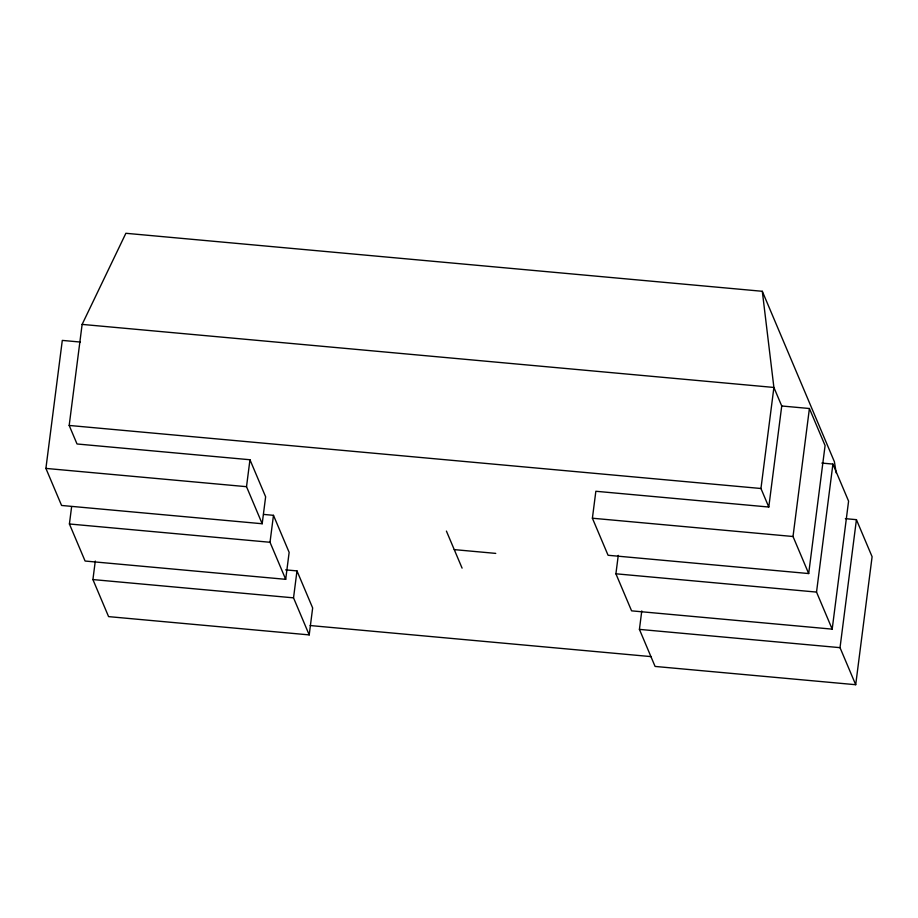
<?xml version="1.0" encoding="UTF-8"?>
<svg xmlns="http://www.w3.org/2000/svg" width="918" height="918" viewBox="0 0 918 918"><rect width="100%" height="100%" fill="white"/><g stroke="black" fill="none" stroke-linecap="round" stroke-linejoin="round"><path stroke-width="1.38" d="M836.218 472.977L834.405 461.743L762.307 291.293L125.881 233.287L82.127 324.398L69.183 425.447L77.02 443.979L249.96 459.746L265.635 496.799L262.181 523.742L61.575 505.462L45.9 468.409L62.298 340.406L80.279 342.047M263.546 514.413L273.472 515.319L289.147 552.372L285.693 579.327L85.087 561.036L69.412 523.983L71.593 506.92M285.647 569.871L296.984 570.904L312.659 607.957L309.205 634.9L108.588 616.621L92.913 579.568L95.288 561.07M262.181 523.742L246.517 486.689L249.96 459.746M285.693 579.327L270.018 542.274L273.472 515.319M309.205 634.9L293.531 597.847L296.984 570.904M781.734 405.986L809.412 408.51L825.087 445.563L808.689 573.555L608.072 555.275L592.397 518.222L595.851 491.268L768.791 507.034L781.734 405.986L773.897 387.453L762.307 291.293M821.851 463.074L832.913 464.083L848.588 501.136L832.19 629.14L631.584 610.849L615.909 573.796L618.273 555.356M845.363 518.659L856.425 519.668L872.1 556.721L855.702 684.713L655.085 666.434L639.421 629.381L641.774 610.94M768.791 507.034L760.953 488.502L773.897 387.453L82.127 324.398M808.689 573.555L793.014 536.502L809.412 408.51M832.19 629.14L816.527 592.087L832.913 464.083M855.702 684.713L840.027 647.66L856.425 519.668M69.183 425.447L760.953 488.502M45.9 468.409L246.517 486.689M592.397 518.222L793.014 536.502M454.249 549.618L495.754 553.393M69.412 523.983L270.018 542.274M615.909 573.796L816.527 592.087M92.913 579.568L293.531 597.847M639.421 629.381L840.027 647.66M310.146 625.537L651.046 656.611M446.412 531.086L462.087 568.139"/></g></svg>
